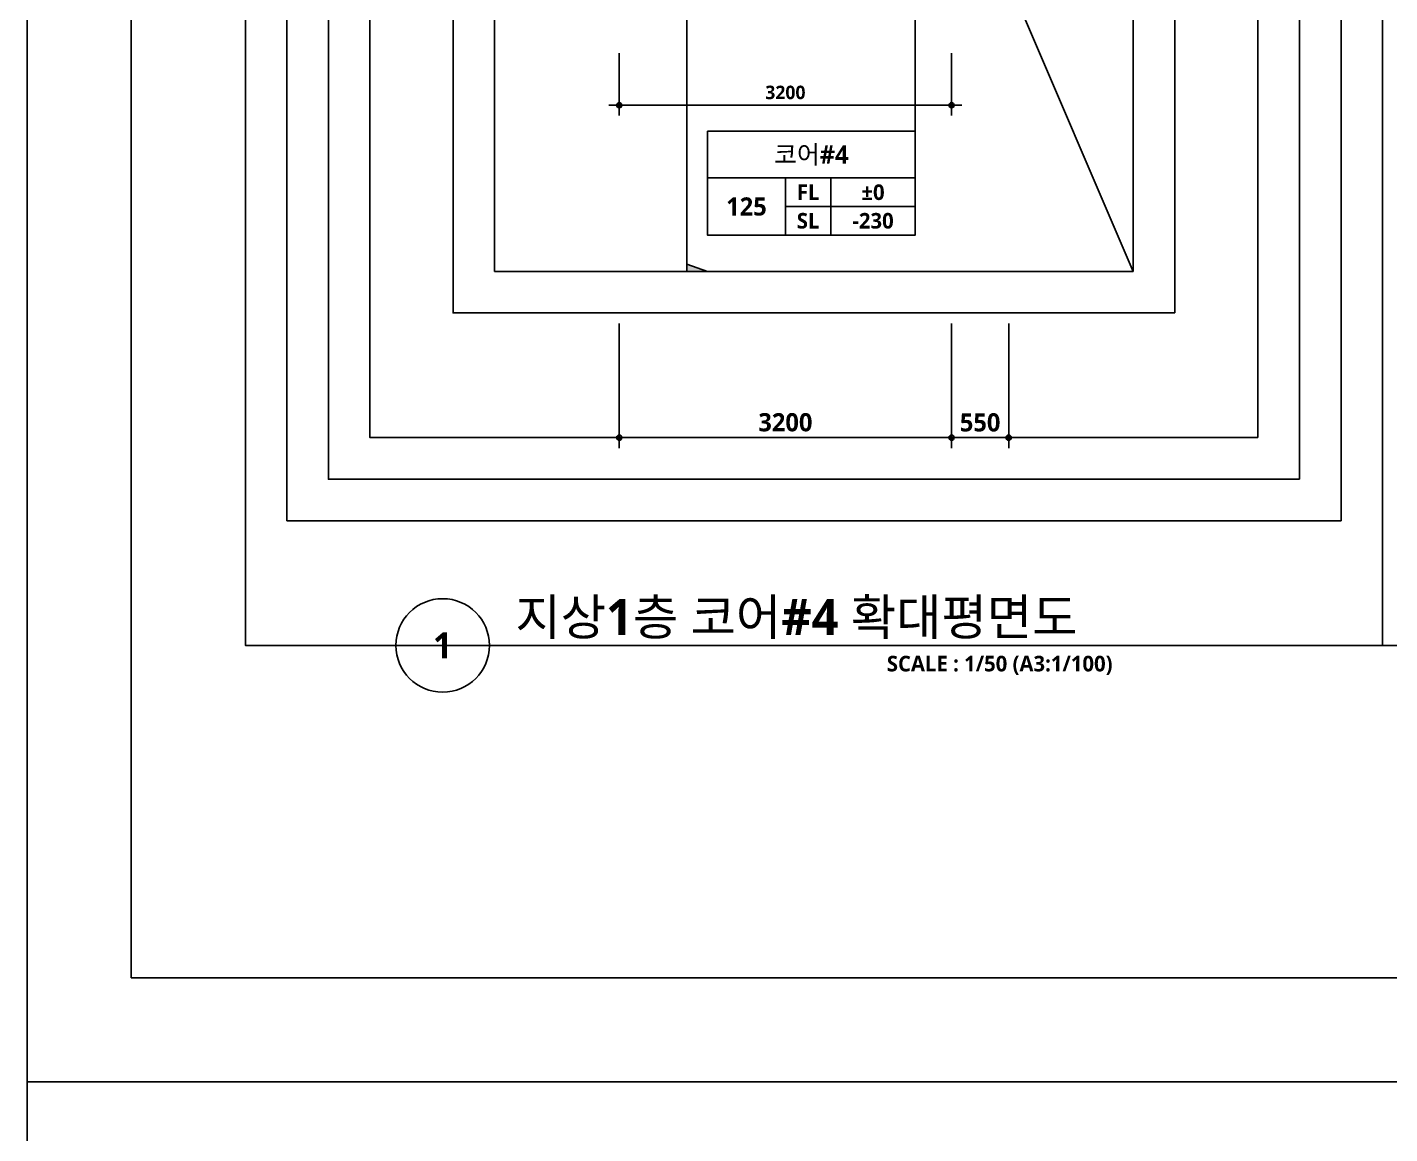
# Model space of a CAD drawing. Header units: millimetres. Extents: x -12482 to 126000, y 0 to 220200.
# Drawn here: x 0 to 13119, y 88600 to 99250 of the extents above; entities that cross this region are included whole.
import ezdxf
from ezdxf.enums import TextEntityAlignment as Align

# ---------------------------------------------------------------- set-up
doc = ezdxf.new("R2010")
doc.units = ezdxf.units.MM
doc.header["$LTSCALE"] = 60
doc.linetypes.add('CEN', pattern=[62, 60, -1, 0, -1])
doc.layers.get('Defpoints').update_dxf_attribs({"color": 153})
for name, color, linetype in [('A-ANNO-DIM', 4, 'Continuous'), ('A-ANNO-GRA1', 7, 'Continuous'), ('A-ANNO-TEXT1', 7, 'Continuous'), ('A-ANNO-TEXT2', 3, 'Continuous'), ('A-ANNO-TITL', 7, 'Continuous'), ('A-ST-AXIS-DIM', 7, 'Continuous'), ('AA-MKXX', 3, 'Continuous'), ('AA-XXXX-TXT1', 2, 'Continuous')]:
    doc.layers.add(name, color=color, linetype=linetype)
for name, color, linetype, plot in [('Defpoint', 161, 'Continuous', False), ('G(그리드1)', 185, 'Continuous', False), ('G(그리드2)', 235, 'Continuous', False)]:
    doc.layers.add(name, color=color, linetype=linetype, plot=plot)
doc.styles.add('2020음성 1차', font='NanumGothicBold.ttf')
doc.styles.add('SH_나눔', font='')
doc.styles.add('SH_진천_나눔', font='')
doc.styles.get('SH_나눔').set_extended_font_data('NanumGothic', bold=True)
doc.styles.get('SH_진천_나눔').set_extended_font_data('NanumGothic', bold=True)
doc.dimstyles.new('SHP 50', dxfattribs={"dimscale": 50, "dimtxt": 3.5, "dimasz": 1, "dimexe": 2, "dimexo": 2, "dimgap": 1, "dimtad": 1, "dimdec": 0, "dimzin": 0, "dimdsep": 46, "dimtxsty": 'SH_진천_나눔', "dimblk": 'DIMDOT', "dimcen": 0.09, "dimclrd": 256, "dimclre": 256, "dimclrt": 3, "dimadec": 0, "dimazin": 1, "dimtfac": 1, "dimtdec": 0, "dimtix": 1, "dimtmove": 2, "dimatfit": 0, "dimldrblk": 'DIMDOT', "dimfxl": 1, "dimtolj": 1, "dimtzin": 0, "dimlwd": -1, "dimlwe": -1, "dimarcsym": 0})
doc.dimstyles.new('SHP 50내부', dxfattribs={"dimscale": 50, "dimtxt": 2.6, "dimasz": 1, "dimexe": 2, "dimexo": 2, "dimgap": 1, "dimtad": 1, "dimdec": 0, "dimzin": 0, "dimdsep": 46, "dimtxsty": '2020음성 1차', "dimblk": 'DIMDOT', "dimcen": 0.09, "dimclrd": 256, "dimclre": 256, "dimclrt": 3, "dimadec": 0, "dimazin": 1, "dimtfac": 1, "dimtdec": 0, "dimtix": 1, "dimtmove": 2, "dimatfit": 0, "dimldrblk": 'DIMDOT', "dimfxl": 1, "dimtolj": 1, "dimtzin": 0, "dimlwd": -1, "dimlwe": -1, "dimarcsym": 0})

# ---------------------------------------------------------------- blocks, each defined once
blk = doc.blocks.new('*U13165')
at = {"layer": 'A-ANNO-TITL'}
blk.add_line((0, 0), (6250, 0), dxfattribs=at)
blk.add_circle((-450, 0), 450, dxfattribs=at)
at = {"layer": 'AA-XXXX-TXT1', "style": 'SH_진천_나눔'}
blk.add_attdef('DWG.TITLE', (250, 100), '', height=350, dxfattribs=at)
at = {"layer": 'AA-XXXX-TXT1', "color": 7, "style": 'SH_진천_나눔'}
blk.add_attdef('NO1', text='', height=300, dxfattribs=at).set_placement((-450, 0), align=Align.MIDDLE)
at = {"layer": 'AA-XXXX-TXT1', "style": 'SH_진천_나눔'}
blk.add_attdef('SCALE', text='', height=150, dxfattribs=at).set_placement((6000, -100), align=Align.TOP_RIGHT)
blk = doc.blocks.new('G$C9D92D8A7')
at = {"layer": 'A-ANNO-GRA1'}
for p, q in [((0, 11), (40, 11)), ((15, 11), (15, 0)), ((23.75, 11), (23.75, 0)), ((15, 5.5), (40, 5.5))]:
    blk.add_line(p, q, dxfattribs=at)
blk.add_lwpolyline([(0, 20), (0, 0), (40, 0), (40, 20)], close=True, dxfattribs=at)
at = {"style": '2020음성 1차'}
for tag, height, p in [('실명', 3.5, (20, 15.5)), ('마감레벨', 3, (31.875, 8.25)), ('실번호', 3.5, (7.5, 5.5)), ('구조레벨', 3, (31.875, 2.75))]:
    blk.add_attdef(tag, text='', height=height, dxfattribs=at).set_placement(p, align=Align.MIDDLE_CENTER)
at = {"layer": 'A-ANNO-TEXT1', "style": 'SH_나눔'}
for s, p in [('FL', (19.375, 8.25)), ('SL', (19.375, 2.75))]:
    blk.add_text(s, height=3, dxfattribs=at).set_placement(p, align=Align.MIDDLE)
blk = doc.blocks.new('DIMDOT')
at = {"color": 0}
blk.add_line((-2, 0), (2, 0), dxfattribs=at)
for radius in [0.5, 0.25]:
    blk.add_circle((0, 0), radius, dxfattribs=at)
blk = doc.blocks.new('*D18302')
at = {"layer": 'A-ST-AXIS-DIM'}
for p, q in [((5700, 96400), (5700, 95200)), ((8900, 96400), (8900, 95200)), ((8850, 95300), (5750, 95300))]:
    blk.add_line(p, q, dxfattribs=at)
at = {"layer": 'Defpoints', "color": 0}
for p in [(5700, 96500), (8900, 96500), (5700, 95300)]:
    blk.add_point(p, dxfattribs=at)
at = {"layer": 'A-ST-AXIS-DIM', "linetype": 'ByBlock', "xscale": 50, "yscale": 50, "zscale": 50, "rotation": 180}
blk.add_blockref('DIMDOT', (5700, 95300), dxfattribs=at)
at = {"layer": 'A-ST-AXIS-DIM', "linetype": 'ByBlock', "xscale": 50, "yscale": 50, "zscale": 50}
blk.add_blockref('DIMDOT', (8900, 95300), dxfattribs=at)
at = {"layer": 'A-ST-AXIS-DIM', "color": 3, "insert": (7300, 95447), "char_height": 175, "attachment_point": 5, "style": 'SH_진천_나눔'}
blk.add_mtext('\\A1;3200', dxfattribs=at)
blk = doc.blocks.new('*D18303')
at = {"layer": 'A-ST-AXIS-DIM'}
for p, q in [((8900, 96400), (8900, 95200)), ((9450, 96400), (9450, 95200)), ((8950, 95300), (9400, 95300))]:
    blk.add_line(p, q, dxfattribs=at)
at = {"layer": 'Defpoints', "color": 0}
for p in [(8900, 96500), (9450, 96500), (9450, 95300)]:
    blk.add_point(p, dxfattribs=at)
at = {"layer": 'A-ST-AXIS-DIM', "linetype": 'ByBlock', "xscale": 50, "yscale": 50, "zscale": 50, "rotation": 180}
blk.add_blockref('DIMDOT', (8900, 95300), dxfattribs=at)
at = {"layer": 'A-ST-AXIS-DIM', "linetype": 'ByBlock', "xscale": 50, "yscale": 50, "zscale": 50}
blk.add_blockref('DIMDOT', (9450, 95300), dxfattribs=at)
at = {"layer": 'A-ST-AXIS-DIM', "color": 3, "insert": (9175, 95446), "char_height": 175, "attachment_point": 5, "style": 'SH_진천_나눔'}
blk.add_mtext('\\A1;550', dxfattribs=at)
blk = doc.blocks.new('*D18304')
at = {"layer": 'A-ANNO-DIM'}
for p, q in [((5700, 99000), (5700, 98400)), ((8900, 99000), (8900, 98400)), ((8850, 98500), (5750, 98500))]:
    blk.add_line(p, q, dxfattribs=at)
at = {"layer": 'Defpoints', "color": 0}
for p in [(5700, 99100), (8900, 99100), (5700, 98500)]:
    blk.add_point(p, dxfattribs=at)
at = {"layer": 'A-ANNO-DIM', "linetype": 'ByBlock', "xscale": 50, "yscale": 50, "zscale": 50, "rotation": 180}
blk.add_blockref('DIMDOT', (5700, 98500), dxfattribs=at)
at = {"layer": 'A-ANNO-DIM', "linetype": 'ByBlock', "xscale": 50, "yscale": 50, "zscale": 50}
blk.add_blockref('DIMDOT', (8900, 98500), dxfattribs=at)
at = {"layer": 'A-ANNO-DIM', "color": 3, "insert": (7300, 98622), "char_height": 130, "attachment_point": 5, "style": '2020음성 1차'}
blk.add_mtext('\\A1;3200', dxfattribs=at)
blk = doc.blocks.new('*U15104')
at = {"layer": 'AA-MKXX'}
blk.add_hatch(color=256, dxfattribs=at).paths.add_polyline_path([(48373, 600), (48163, 0), (48373, 0)])
at = {"layer": 'AA-MKXX', "linetype": 'CEN', "ltscale": 300}
blk.add_line((900, 0), (48373, 0), dxfattribs=at)
at = {"layer": 'AA-MKXX'}
blk.add_lwpolyline([(48373, 0), (48373, 600), (48163, 0)], close=True, dxfattribs=at)

msp = doc.modelspace()

# ---------------------------------------------------------------- linework, layer by layer
msp.add_lwpolyline([(8550, 101050), (8550, 98250)])
at = {"layer": 'Defpoint'}
msp.add_line((9450, 99700), (10650, 96900), dxfattribs=at)
for points in [[(0, 118800), (42000, 118800), (42000, 89100), (0, 89100)], [(1000, 90100), (36500, 90100), (36500, 117800), (1000, 117800)], [(0, 89100), (42000, 89100), (42000, 59400), (0, 59400)]]:
    msp.add_lwpolyline(points, close=True, dxfattribs=at)
at = {"layer": 'G(그리드1)'}
for points in [[(13050, 93300), (2100, 93300), (2100, 115000), (13050, 115000)], [(24000, 93300), (13050, 93300), (13050, 115000), (24000, 115000)], [(12650, 94500), (2500, 94500), (2500, 114600), (12650, 114600)], [(12250, 94900), (2900, 94900), (2900, 114200), (12250, 114200)], [(11850, 95300), (3300, 95300), (3300, 113800), (11850, 113800)], [(11050, 96500), (4100, 96500), (4100, 112600), (11050, 112600)]]:
    msp.add_lwpolyline(points, close=True, dxfattribs=at)
at = {"layer": 'G(그리드2)'}
msp.add_lwpolyline([(10650, 96900), (4500, 96900), (4500, 112200), (10650, 112200)], close=True, dxfattribs=at)

# ---------------------------------------------------------------- block references
at = {"xscale": 0.3333333333333333, "yscale": 0.3333333333333333, "zscale": 0.3333333333333333, "rotation": 270.0000000000003}
msp.add_blockref('*U15104', (6350, 113024.3), dxfattribs=at)
ref = msp.add_blockref('*U13165', (4450, 93300))
ref.add_attrib('SCALE', 'SCALE : 1/50 (A3:1/100)', dxfattribs={"layer": 'A-ANNO-TITL', "height": 150, "style": 'SH_진천_나눔'}).set_placement((10450, 93200), align=Align.TOP_RIGHT)
ref.add_attrib('DWG.TITLE', '지상1층 코어#4 확대평면도', (4700, 93400), dxfattribs={"layer": 'A-ANNO-TITL', "height": 347.908, "style": 'SH_진천_나눔'})
ref.add_attrib('NO1', '1', dxfattribs={"layer": 'A-ANNO-TITL', "color": 7, "height": 250, "style": 'SH_진천_나눔'}).set_placement((4000, 93300), align=Align.MIDDLE)
at = {"layer": 'A-ANNO-TEXT1'}
ref = msp.add_blockref('G$C9D92D8A7', (6550, 97250), dxfattribs=dict(at, xscale=50, yscale=50, zscale=50))
ref.add_attrib('실명', '코어#4', dxfattribs={"layer": 'A-ANNO-TEXT2', "height": 175, "style": '2020음성 1차'}).set_placement((7550, 98025, 68666.7), align=Align.MIDDLE_CENTER)
ref.add_attrib('실번호', '125', dxfattribs={"layer": 'A-ANNO-TEXT2', "height": 175, "style": '2020음성 1차'}).set_placement((6925, 97525, 68666.7), align=Align.MIDDLE_CENTER)
ref.add_attrib('마감레벨', '%%p0', dxfattribs={"height": 150, "style": '2020음성 1차'}).set_placement((8143.8, 97662.5, 68666.7), align=Align.MIDDLE_CENTER)
ref.add_attrib('구조레벨', '-230', dxfattribs={"height": 150, "style": '2020음성 1차'}).set_placement((8143.8, 97387.5, 68666.7), align=Align.MIDDLE_CENTER)

# ---------------------------------------------------------------- dimensions: what is measured, and where the dimension line sits
at = {"layer": 'A-ANNO-DIM'}
dim = msp.add_linear_dim(base=(5700, 98500), p1=(8900, 99100), p2=(5700, 99100), angle=180, dimstyle='SHP 50내부', override={"dimtxsty": '2020음성 1차', "dimldrblk": 'DIMDOT'}, dxfattribs=at)
dim.commit()
dim.dimension.update_dxf_attribs({"geometry": '*D18304', "text_midpoint": (7300, 98621.7)})
at = {"layer": 'A-ST-AXIS-DIM'}
dim = msp.add_linear_dim(base=(5700, 95300), p1=(8900, 96500), p2=(5700, 96500), angle=180, dimstyle='SHP 50', dxfattribs=at)
dim.commit()
dim.dimension.update_dxf_attribs({"geometry": '*D18302', "text_midpoint": (7300, 95446.6)})
dim = msp.add_linear_dim(base=(9450, 95300), p1=(8900, 96500), p2=(9450, 96500), dimstyle='SHP 50', dxfattribs=at)
dim.commit()
dim.dimension.update_dxf_attribs({"geometry": '*D18303', "text_midpoint": (9175, 95446.2)})

doc.saveas('drawing.dxf')
